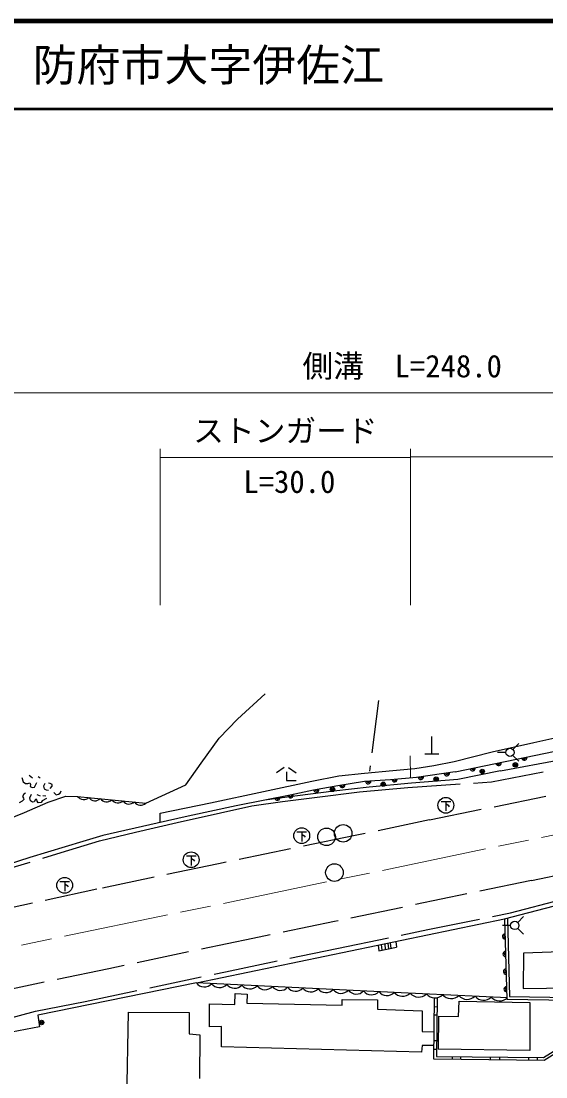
# Model space of a CAD drawing. Units: millimetres, scale not verified. Extents: x 40000 to 680000, y 20000 to 380000.
# Drawn here: x 403692 to 463478, y 259742 to 380000 of the extents above; entities that cross this region are included whole.
import ezdxf
from ezdxf.enums import TextEntityAlignment as Align

# ---------------------------------------------------------------- set-up
doc = ezdxf.new("R2010")
doc.units = ezdxf.units.MM
doc.header["$LTSCALE"] = 1000
doc.header["$PDMODE"] = 32
doc.header["$PDSIZE"] = 500
doc.linetypes.add('CHAIN', pattern=[18.5, 12, -1.5, 3.5, -1.5])
doc.linetypes.add('DASHED', pattern=[7.5, 6, -1.5])
for name, color, linetype, lineweight in [('M-BGD', 7, 'Continuous', 25), ('M-BGD-EXST', 7, 'Continuous', 25), ('M-BMK', 2, 'CHAIN', 13), ('M-STR-HTXT', 7, 'Continuous', 13), ('M-TTL', 2, 'Continuous', 140), ('M-TTL-LINE', 7, 'Continuous', 50)]:
    doc.layers.add(name, color=color, linetype=linetype, lineweight=lineweight)
doc.layers.add('M-TTL-TXT', color=7, linetype='Continuous')
doc.styles.add('ＭＳ ゴシック', font='')
doc.styles.get('ＭＳ ゴシック').set_extended_font_data('MS Gothic')

msp = doc.modelspace()

# ---------------------------------------------------------------- linework, layer by layer
at = {"layer": 'M-BGD', "linetype": 'DASHED'}
for p, q in [((428352, 300478), (431484, 303364)), ((444408, 302610), (443391, 294573)), ((426252, 298313), (428352, 300478)), ((424219, 295459), (426252, 298313)), ((422447, 292999), (424219, 295459)), ((457293, 293345), (465584, 294934)), ((417888, 290932), (422447, 292999)), ((442227, 292212), (447737, 292704)), ((447737, 292704), (457293, 293345)), ((450229, 289034), (466276, 292272)), ((404062, 289850), (406785, 291031)), ((406785, 291031), (408786, 291720)), ((408786, 291720), (410130, 291687)), ((429992, 290604), (433469, 291096)), ((433469, 291096), (437405, 291621)), ((437405, 291621), (442227, 292212)), ((400585, 288440), (404062, 289850)), ((426400, 289817), (429992, 290604)), ((416724, 287620), (421480, 288702)), ((421480, 288702), (426400, 289817)), ((450229, 289034), (441738, 287228)), ((412623, 286635), (416724, 287620)), ((408261, 285291), (412623, 286635)), ((441738, 287228), (426178, 284001)), ((398978, 282470), (408261, 285291)), ((426178, 284001), (412309, 281120)), ((461828, 282128), (467829, 283376)), ((461828, 282128), (439405, 277432)), ((412309, 281120), (398593, 278123)), ((459434, 278418), (467169, 280441)), ((450037, 276529), (459434, 278418)), ((439405, 277432), (430110, 275516)), ((430110, 275516), (413675, 272066)), ((439664, 274369), (450037, 276529)), ((426978, 271723), (439664, 274369)), ((413675, 272066), (397600, 268664)), ((411007, 268316), (426978, 271723)), ((405318, 267220), (411007, 268316)), ((401668, 266247), (405318, 267220))]:
    msp.add_line(p, q, dxfattribs=at)
at = {"layer": 'M-BGD'}
for p, q in [((462088, 297821), (475110, 300773)), ((457365, 296771), (462088, 297821)), ((453035, 295656), (457365, 296771)), ((453133, 294475), (464552, 296841)), ((458299, 294606), (465267, 295902)), ((442801, 294344), (446048, 294639)), ((446048, 294639), (448541, 294869)), ((448541, 294869), (450706, 295229)), ((450706, 295229), (453035, 295656)), ((403765, 293857), (403911, 293345)), ((404606, 294113), (404972, 293821)), ((405630, 293967), (405849, 293821)), ((436798, 293425), (439881, 294049)), ((439881, 294049), (442801, 294344)), ((445786, 293589), (442801, 293393)), ((448738, 293852), (445786, 293589)), ((453428, 293622), (448180, 293196)), ((453133, 294475), (448738, 293852)), ((458299, 294606), (453428, 293622)), ((403911, 293345), (404204, 293163)), ((404204, 293163), (404460, 293163)), ((404460, 293163), (404679, 293236)), ((404679, 293236), (404752, 293053)), ((404752, 293053), (404716, 292834)), ((404716, 292834), (404935, 292687)), ((404935, 292687), (405227, 292724)), ((405227, 292724), (405337, 292980)), ((405337, 292980), (405483, 293272)), ((406397, 293163), (406251, 292870)), ((406251, 292870), (406324, 292541)), ((406324, 292541), (406544, 292431)), ((406544, 292431), (406800, 292395)), ((407019, 293163), (406800, 293199)), ((407238, 293053), (407019, 293163)), ((407019, 292578), (407238, 292870)), ((407238, 292870), (407238, 293053)), ((408152, 292066), (408262, 292322)), ((425285, 290965), (431320, 292245)), ((431320, 292245), (436798, 293425)), ((439324, 292277), (434010, 291621)), ((436995, 292409), (434338, 291818)), ((439783, 292901), (436995, 292409)), ((443358, 292737), (439324, 292277)), ((442801, 293393), (439783, 292901)), ((448180, 293196), (443358, 292737)), ((403802, 291152), (403473, 290969)), ((403984, 291335), (403802, 291152)), ((403984, 291956), (403838, 291664)), ((403838, 291664), (403948, 291481)), ((403948, 291481), (403984, 291335)), ((404204, 292066), (403984, 291956)), ((404679, 291517), (404862, 291956)), ((404752, 291188), (404679, 291517)), ((405008, 291042), (404752, 291188)), ((405191, 291079), (405008, 291042)), ((405337, 291335), (405191, 291079)), ((405483, 291335), (405337, 291335)), ((405483, 291920), (405849, 291773)), ((405520, 291152), (405483, 291335)), ((405630, 290969), (405520, 291152)), ((406105, 291188), (405959, 291006)), ((406580, 291444), (406105, 291188)), ((406178, 291810), (406507, 291773)), ((407421, 292139), (407677, 291883)), ((407677, 291883), (407970, 291956)), ((407970, 291956), (408152, 292066)), ((410130, 291687), (417888, 290932)), ((431451, 291260), (428204, 290604)), ((434338, 291818), (431451, 291260)), ((434010, 291621), (431451, 291260)), ((405959, 291006), (405630, 290969)), ((419544, 289784), (425285, 290965)), ((428204, 290604), (422726, 289424)), ((419184, 288636), (412984, 287226)), ((422726, 289424), (419184, 288636)), ((419544, 288702), (419544, 289784)), ((410721, 286537), (404685, 284733)), ((412984, 287226), (410721, 286537)), ((404685, 284733), (398289, 282666)), ((458775, 277732), (467267, 279971)), ((423655, 270442), (458775, 277732)), ((458775, 277732), (459037, 268611)), ((459090, 277797), (459345, 268915)), ((444377, 274743), (444433, 274091)), ((444433, 274091), (446441, 274508)), ((444720, 274814), (444776, 274162)), ((445119, 274897), (445174, 274245)), ((445475, 274971), (445530, 274318)), ((445755, 275029), (445810, 274377)), ((446386, 275160), (446441, 274508)), ((460920, 273823), (460892, 269816)), ((468906, 274131), (460920, 273823)), ((423655, 270442), (405592, 266764)), ((446181, 269368), (423655, 270442)), ((460892, 269816), (468906, 269928)), ((428046, 267976), (428088, 269240)), ((428088, 269240), (429436, 269156)), ((429436, 269156), (429415, 268145)), ((440282, 267913), (440282, 268566)), ((440282, 268566), (444283, 268503)), ((444283, 268503), (444283, 267471)), ((459096, 268750), (446181, 269368)), ((450750, 268749), (450690, 261780)), ((451086, 268771), (451028, 262078)), ((453528, 266628), (453592, 268376)), ((453592, 268376), (461637, 268208)), ((459037, 268611), (469564, 268405)), ((459345, 268915), (469726, 268712)), ((461637, 268208), (461658, 262732)), ((415736, 256399), (415941, 267103)), ((415941, 267103), (422856, 267081)), ((422856, 267081), (422834, 264638)), ((425139, 265428), (425160, 268081)), ((425160, 268081), (428046, 267976)), ((429415, 268145), (440282, 267913)), ((444283, 267471), (449380, 267281)), ((449380, 267281), (449401, 264901)), ((450741, 267742), (451077, 267739)), ((405592, 266764), (405805, 265456)), ((450733, 266826), (451069, 266824)), ((451237, 266671), (451204, 262880)), ((451237, 266671), (453528, 266628)), ((405805, 265456), (402580, 264817)), ((422834, 264638), (424043, 264547)), ((426529, 265470), (425139, 265428)), ((426508, 263174), (426529, 265470)), ((449401, 264901), (450716, 264863)), ((424043, 264547), (424020, 259549)), ((450708, 263903), (451044, 263900)), ((463195, 261953), (466544, 264038)), ((463292, 261650), (466810, 263840)), ((449316, 262543), (426508, 263174)), ((449380, 263322), (449316, 262543)), ((450703, 263322), (449380, 263322)), ((450699, 262890), (451035, 262887)), ((461658, 262732), (451204, 262880)), ((450690, 261780), (463292, 261650)), ((451028, 262078), (463195, 261953)), ((452844, 261758), (452847, 262060)), ((453787, 261748), (453790, 262050)), ((457166, 261713), (457169, 262015)), ((458246, 261702), (458249, 262004)), ((461531, 261668), (461535, 261970)), ((462533, 261658), (462536, 261960))]:
    msp.add_line(p, q, dxfattribs=at)
for centre, radius in [((456231, 294537), 150), ((459999, 295291), 150), ((459999, 295291), 75), ((450977, 293658), 150), ((450977, 293658), 75), ((456231, 294537), 75), ((439170, 292485), 150), ((439170, 292485), 75), ((444948, 293072), 150), ((444948, 293072), 75), ((406030, 265935), 150), ((406030, 265935), 75)]:
    msp.add_circle(centre, radius, dxfattribs=at)
for centre, radius, start, end in [((461023, 296112), 300, 191.9971, 11.9971), ((461023, 296112), 150, 191.9971, 11.9971), ((455143, 294902), 300, 191.9971, 11.9971), ((455143, 294902), 150, 191.9971, 11.9971), ((458087, 295503), 300, 191.9971, 11.9971), ((458087, 295503), 150, 191.9971, 11.9971), ((443249, 293422), 300, 183.77228, 3.77228), ((443249, 293422), 150, 183.77228, 3.77228), ((446242, 293630), 300, 185.07961, 5.07961), ((446242, 293630), 150, 185.07961, 5.07961), ((449227, 293921), 300, 188.07023, 8.07023), ((449227, 293921), 150, 188.07023, 8.07023), ((452198, 294342), 300, 188.07023, 8.07023), ((452198, 294342), 150, 188.07023, 8.07023), ((437328, 292467), 300, 190.00798, 10.00798), ((437328, 292467), 150, 190.00798, 10.00798), ((440284, 292982), 300, 189.26022, 9.26022), ((440284, 292982), 150, 189.26022, 9.26022), ((410830, 292175), 853, 214.86233, 314.02839), ((412123, 292049), 853, 214.86233, 314.02839), ((413416, 291923), 853, 214.86233, 314.02839), ((414709, 291797), 853, 214.86233, 314.02839), ((416002, 291672), 853, 214.86233, 314.02839), ((417295, 291546), 853, 214.86233, 314.02839), ((432895, 291539), 300, 190.93382, 10.93382), ((432895, 291539), 150, 190.93382, 10.93382), ((434397, 291831), 300, 192.52881, 12.52881), ((434397, 291831), 150, 192.52881, 12.52881), ((458833, 275733), 300, 91.64126, 271.64126), ((458833, 275733), 150, 91.64126, 271.64126), ((458890, 273734), 300, 91.64126, 271.64126), ((458890, 273734), 150, 91.64126, 271.64126), ((458947, 271734), 300, 91.64126, 271.64126), ((458947, 271734), 150, 91.64126, 271.64126), ((424557, 271140), 1140, 217.7561, 316.78479), ((426290, 271057), 1140, 217.7561, 316.78479), ((428022, 270975), 1140, 217.7561, 316.78479), ((429755, 270892), 1140, 217.7561, 316.78479), ((431488, 270809), 1140, 217.7561, 316.78479), ((433221, 270727), 1140, 217.7561, 316.78479), ((434953, 270644), 1140, 217.7561, 316.78479), ((436686, 270562), 1140, 217.7561, 316.78479), ((438419, 270479), 1140, 217.7561, 316.78479), ((440152, 270396), 1140, 217.7561, 316.78479), ((441885, 270314), 1140, 217.7561, 316.78479), ((443617, 270231), 1140, 217.7561, 316.78479), ((445350, 270148), 1140, 217.7561, 316.78479), ((459005, 269735), 300, 91.64126, 271.64126), ((459005, 269735), 150, 91.64126, 271.64126), ((447145, 270189), 1266, 220.42458, 314.10016), ((448990, 270100), 1266, 220.42458, 314.10016), ((450835, 270012), 1266, 220.42458, 314.10016), ((452680, 269924), 1266, 220.42458, 314.10016), ((454525, 269836), 1266, 220.42458, 314.10016), ((456370, 269747), 1266, 220.42458, 314.10016), ((458215, 269659), 1266, 220.42458, 314.10016)]:
    msp.add_arc(centre, radius, start, end, dxfattribs=at)
for p in [(456231, 294537), (459999, 295291), (450977, 293658), (439170, 292485), (444948, 293072), (406030, 265935)]:
    msp.add_point(p, dxfattribs=at)
at = {"layer": 'M-BGD-EXST'}
for p, q in [((450492, 296529), (450492, 298529)), ((459718, 297035), (460385, 297702)), ((449692, 296529), (451292, 296529)), ((458913, 296702), (457971, 296702)), ((459718, 296368), (460385, 295702)), ((433666, 295001), (432791, 294376)), ((434166, 295001), (435041, 294376)), ((433916, 294501), (433916, 293501)), ((433916, 293501), (435041, 293501)), ((451544, 291128), (452632, 291128)), ((452088, 291128), (452088, 290033)), ((452090, 290865), (452351, 290677)), ((452351, 290677), (452471, 290514)), ((435120, 287661), (436208, 287661)), ((435664, 287661), (435664, 286566)), ((435667, 287398), (435928, 287209)), ((435928, 287209), (436048, 287047)), ((422529, 284924), (423617, 284924)), ((423073, 284924), (423073, 283828)), ((423075, 284660), (423336, 284472)), ((423336, 284472), (423456, 284309)), ((408113, 282004), (409201, 282004)), ((408657, 282004), (408657, 280909)), ((408659, 281741), (408920, 281552)), ((408920, 281552), (409040, 281390)), ((460266, 277327), (460932, 277994)), ((459461, 276994), (458518, 276993)), ((460266, 276660), (460932, 275994))]:
    msp.add_line(p, q, dxfattribs=at)
for centre, radius in [((459385, 296702), 471), ((452085, 290680), 900), ((435662, 287213), 900), ((438492, 287090), 1000), ((440382, 287488), 1000), ((423070, 284475), 900), ((439387, 283013), 1000), ((408654, 281556), 900), ((459932, 276994), 471)]:
    msp.add_circle(centre, radius, dxfattribs=at)
at = {"layer": 'M-BMK'}
msp.add_line((372392, 268240), (468714, 288213), dxfattribs=at)
at = {"layer": 'M-STR-HTXT'}
for p, q in [((323118, 337654), (571091, 337654)), ((419544, 313483), (419544, 331282)), ((448051, 313483), (448051, 331282)), ((419544, 330282), (448051, 330282)), ((448051, 330377), (521524, 330377)), ((448051, 293871), (448022, 296304))]:
    msp.add_line(p, q, dxfattribs=at)
at = {"layer": 'M-TTL'}
msp.add_line((680000, 380000), (40000, 380000), dxfattribs=at)
at = {"layer": 'M-TTL-LINE'}
msp.add_line((40000, 370000), (680000, 370000), dxfattribs=at)

# ---------------------------------------------------------------- texts
at = {"layer": 'M-STR-HTXT', "style": 'ＭＳ ゴシック'}
for s, p in [('側溝\u3000L=248.0', (447104, 338654)), ('ストンガード', (433798, 331282))]:
    msp.add_text(s, height=2566, dxfattribs=at).set_placement(p, align=Align.BOTTOM_CENTER)
msp.add_text('L=30.0', height=2566, dxfattribs=at).set_placement((434256, 327540), align=Align.MIDDLE_CENTER)
at = {"layer": 'M-TTL-TXT', "style": 'ＭＳ ゴシック'}
msp.add_text('防府市大字伊佐江', height=3666, dxfattribs=at).set_placement((405024, 375000), align=Align.MIDDLE_LEFT)

doc.saveas('drawing.dxf')
